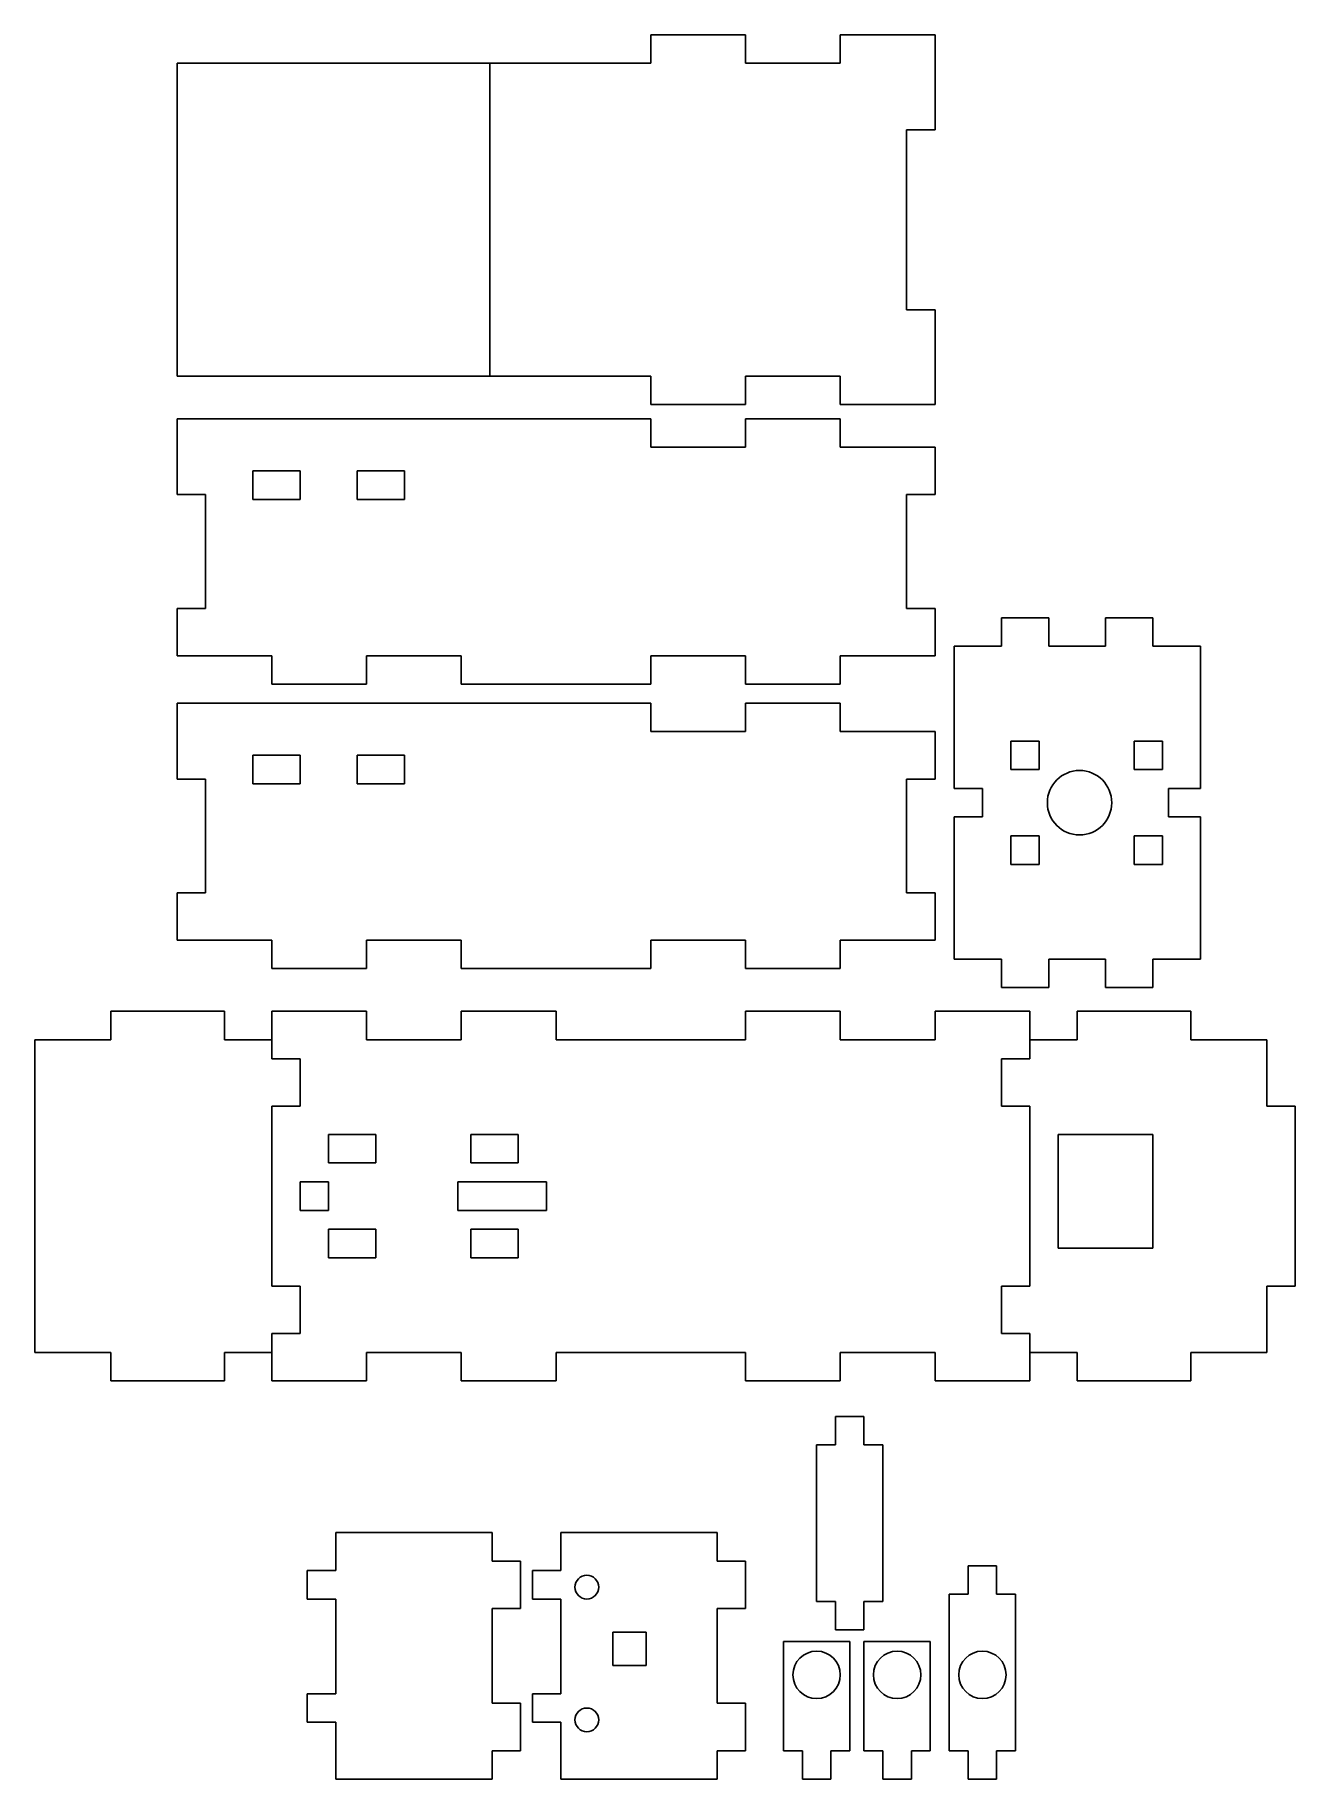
# Model space of a CAD drawing. Header units: millimetres. Extents: x -58 to 75, y -3 to 181.
import ezdxf

# ---------------------------------------------------------------- set-up
doc = ezdxf.new("R2010")
doc.units = ezdxf.units.MM
doc.layers.get('0').update_dxf_attribs({"lineweight": 25, "true_color": 0xffffff})

msp = doc.modelspace()

# ---------------------------------------------------------------- linework, layer by layer
for p, q in [((7, 178), (7, 181)), ((7, 181), (17, 181)), ((17, 181), (17, 178)), ((27, 178), (27, 181)), ((27, 181), (37, 181)), ((37, 181), (37, 171)), ((-43, 145), (-43, 178)), ((-43, 178), (7, 178)), ((-10, 145), (-10, 178)), ((17, 178), (27, 178)), ((37, 171), (34, 171)), ((34, 171), (34, 152)), ((37, 152), (34, 152)), ((37, 142), (37, 152)), ((-43, 145), (7, 145)), ((7, 145), (7, 142)), ((17, 142), (17, 145)), ((17, 145), (27, 145)), ((27, 145), (27, 142)), ((7, 142), (17, 142)), ((27, 142), (37, 142)), ((-13, 140.5), (-43, 140.5)), ((-43, 140.5), (-43, 137.5)), ((-13, 140.5), (7, 140.5)), ((7, 140.5), (7, 137.5)), ((17, 137.5), (17, 140.5)), ((17, 140.5), (27, 140.5)), ((27, 140.5), (27, 137.5)), ((-43, 134.5), (-43, 137.5)), ((-43, 137.5), (-43, 132.5)), ((7, 137.5), (17, 137.5)), ((27, 137.5), (37, 137.5)), ((37, 137.5), (37, 134.5)), ((37, 137.5), (37, 132.5)), ((-35, 132), (-35, 135)), ((-35, 135), (-30, 135)), ((-30, 135), (-30, 132)), ((-24, 132), (-24, 135)), ((-24, 135), (-19, 135)), ((-19, 135), (-19, 132)), ((-43, 132.5), (-40, 132.5)), ((-40, 132.5), (-40, 120.5)), ((37, 132.5), (34, 132.5)), ((34, 132.5), (34, 120.5)), ((-35, 132), (-30, 132)), ((-24, 132), (-19, 132)), ((-43, 115.5), (-43, 120.5)), ((-43, 120.5), (-40, 120.5)), ((37, 120.5), (34, 120.5)), ((37, 115.5), (37, 120.5)), ((44, 116.5), (44, 119.5)), ((44, 119.5), (49, 119.5)), ((49, 119.5), (49, 116.5)), ((55, 116.5), (55, 119.5)), ((55, 119.5), (60, 119.5)), ((60, 119.5), (60, 116.5)), ((39, 106.5), (39, 116.5)), ((39, 116.5), (44, 116.5)), ((49, 116.5), (55, 116.5)), ((60, 116.5), (65, 116.5)), ((65, 116.5), (65, 106.5)), ((-43, 115.5), (-33, 115.5)), ((-33, 115.5), (-33, 112.5)), ((-23, 112.5), (-23, 115.5)), ((-23, 115.5), (-13, 115.5)), ((-13, 115.5), (-13, 112.5)), ((7, 112.5), (7, 115.5)), ((7, 115.5), (17, 115.5)), ((17, 115.5), (17, 112.5)), ((27, 112.5), (27, 115.5)), ((27, 115.5), (37, 115.5)), ((-33, 112.5), (-23, 112.5)), ((-13, 112.5), (7, 112.5)), ((17, 112.5), (27, 112.5)), ((-13, 110.5), (-43, 110.5)), ((-43, 110.5), (-43, 107.5)), ((-13, 110.5), (7, 110.5)), ((7, 110.5), (7, 107.5)), ((17, 107.5), (17, 110.5)), ((17, 110.5), (27, 110.5)), ((27, 110.5), (27, 107.5)), ((-43, 104.5), (-43, 107.5)), ((-43, 107.5), (-43, 102.5)), ((7, 107.5), (17, 107.5)), ((27, 107.5), (37, 107.5)), ((37, 107.5), (37, 104.5)), ((37, 107.5), (37, 102.5)), ((-35, 102), (-35, 105)), ((-35, 105), (-30, 105)), ((-30, 105), (-30, 102)), ((-24, 102), (-24, 105)), ((-24, 105), (-19, 105)), ((-19, 105), (-19, 102)), ((39, 101.5), (39, 106.5)), ((45, 106.5), (45, 103.5)), ((45, 106.5), (48, 106.5)), ((48, 103.5), (48, 106.5)), ((58, 103.5), (58, 106.5)), ((58, 106.5), (61, 106.5)), ((61, 106.5), (61, 103.5)), ((65, 101.5), (65, 106.5)), ((45, 103.5), (48, 103.5)), ((61, 103.5), (58, 103.5)), ((-43, 102.5), (-40, 102.5)), ((-40, 102.5), (-40, 90.5)), ((-35, 102), (-30, 102)), ((-24, 102), (-19, 102)), ((37, 102.5), (34, 102.5)), ((34, 102.5), (34, 90.5)), ((39, 101.5), (42, 101.5)), ((42, 101.5), (42, 98.5)), ((61.65, 98.5), (61.65, 101.5)), ((61.65, 101.5), (65, 101.5)), ((42, 98.5), (39, 98.5)), ((39, 93.5), (39, 98.5)), ((61.65, 98.5), (65, 98.5)), ((65, 93.5), (65, 98.5)), ((45, 93.5), (45, 96.5)), ((45, 96.5), (48, 96.5)), ((48, 96.5), (48, 93.5)), ((61, 96.5), (58, 96.5)), ((58, 96.5), (58, 93.5)), ((61, 93.5), (61, 96.5)), ((39, 93.5), (39, 83.5)), ((45, 93.5), (48, 93.5)), ((58, 93.5), (61, 93.5)), ((65, 93.5), (65, 83.5)), ((-43, 85.5), (-43, 90.5)), ((-43, 90.5), (-40, 90.5)), ((37, 90.5), (34, 90.5)), ((37, 85.5), (37, 90.5)), ((-43, 85.5), (-33, 85.5)), ((-33, 85.5), (-33, 82.5)), ((-23, 82.5), (-23, 85.5)), ((-23, 85.5), (-13, 85.5)), ((-13, 85.5), (-13, 82.5)), ((7, 82.5), (7, 85.5)), ((7, 85.5), (17, 85.5)), ((17, 85.5), (17, 82.5)), ((27, 82.5), (27, 85.5)), ((27, 85.5), (37, 85.5)), ((39, 83.5), (44, 83.5)), ((44, 83.5), (44, 80.5)), ((49, 80.5), (49, 83.5)), ((55, 83.5), (49, 83.5)), ((55, 80.5), (55, 83.5)), ((65, 83.5), (60, 83.5)), ((60, 83.5), (60, 80.5)), ((-33, 82.5), (-23, 82.5)), ((-13, 82.5), (7, 82.5)), ((17, 82.5), (27, 82.5)), ((44, 80.5), (49, 80.5)), ((60, 80.5), (55, 80.5)), ((-38, 78), (-50, 78)), ((-50, 78), (-50, 75)), ((-38, 75), (-38, 78)), ((-23, 78), (-33, 78)), ((-33, 78), (-33, 73)), ((-23, 75), (-23, 78)), ((-3, 78), (-13, 78)), ((-13, 78), (-13, 75)), ((-3, 75), (-3, 78)), ((27, 78), (17, 78)), ((17, 78), (17, 75)), ((27, 75), (27, 78)), ((47, 78), (37, 78)), ((37, 78), (37, 75)), ((47, 78), (47, 73)), ((52, 75), (52, 78)), ((52, 78), (64, 78)), ((64, 78), (64, 75)), ((-50, 75), (-58, 75)), ((-58, 75), (-58, 72)), ((-33, 75), (-38, 75)), ((-13, 75), (-23, 75)), ((17, 75), (-3, 75)), ((37, 75), (27, 75)), ((47, 75), (52, 75)), ((64, 75), (72, 75)), ((72, 75), (72, 72)), ((72, 75), (72, 68)), ((-58, 72), (-58, 42)), ((-33, 73), (-30, 73)), ((-30, 73), (-30, 68)), ((47, 73), (44, 73)), ((44, 73), (44, 68)), ((-30, 68), (-33, 68)), ((-33, 68), (-33, 49)), ((44, 68), (47, 68)), ((47, 49), (47, 68)), ((72, 68), (75, 68)), ((75, 49), (75, 68)), ((-27, 65), (-27, 62)), ((-27, 65), (-22, 65)), ((-22, 62), (-22, 65)), ((-12, 65), (-12, 62)), ((-12, 65), (-7, 65)), ((-7, 62), (-7, 65)), ((50, 65), (60, 65)), ((50, 53), (50, 65)), ((60, 65), (60, 53)), ((-27, 62), (-22, 62)), ((-12, 62), (-7, 62)), ((-27, 60), (-30, 60)), ((-30, 60), (-30, 57)), ((-27, 57), (-27, 60)), ((-4, 60), (-13.35, 60)), ((-13.35, 57), (-13.35, 60)), ((-4, 57), (-4, 60)), ((-30, 57), (-27, 57)), ((-4, 57), (-13.35, 57)), ((-27, 52), (-27, 55)), ((-27, 55), (-22, 55)), ((-22, 55), (-22, 52)), ((-12, 52), (-12, 55)), ((-12, 55), (-7, 55)), ((-7, 55), (-7, 52)), ((-27, 52), (-22, 52)), ((-12, 52), (-7, 52)), ((60, 53), (50, 53)), ((-30, 49), (-33, 49)), ((-30, 44), (-30, 49)), ((44, 44), (44, 49)), ((44, 49), (47, 49)), ((72, 42), (72, 49)), ((72, 49), (75, 49)), ((-33, 39), (-33, 44)), ((-33, 44), (-30, 44)), ((47, 44), (44, 44)), ((47, 39), (47, 44)), ((-58, 42), (-50, 42)), ((-50, 42), (-50, 39)), ((-38, 39), (-38, 42)), ((-38, 42), (-33, 42)), ((-23, 39), (-23, 42)), ((-23, 42), (-13, 42)), ((-13, 42), (-13, 39)), ((-3, 39), (-3, 42)), ((-3, 42), (7, 42)), ((17, 42), (7, 42)), ((17, 39), (17, 42)), ((37, 42), (27, 42)), ((27, 42), (27, 39)), ((37, 39), (37, 42)), ((52, 42), (47, 42)), ((52, 39), (52, 42)), ((72, 42), (64, 42)), ((64, 42), (64, 39)), ((-50, 39), (-38, 39)), ((-33, 39), (-23, 39)), ((-13, 39), (-3, 39)), ((27, 39), (17, 39)), ((47, 39), (37, 39)), ((64, 39), (52, 39)), ((26.5, 32.25), (26.5, 35.25)), ((26.5, 35.25), (29.5, 35.25)), ((29.5, 35.25), (29.5, 32.25)), ((24.5, 15.75), (24.5, 32.25)), ((24.5, 32.25), (26.5, 32.25)), ((29.5, 32.25), (31.5, 32.25)), ((31.5, 32.25), (31.5, 15.75)), ((-26.25, 19), (-26.25, 23)), ((-26.25, 23), (-9.75, 23)), ((-9.75, 23), (-9.75, 20)), ((-2.5, 19), (-2.5, 23)), ((-2.5, 23), (14, 23)), ((14, 23), (14, 20)), ((-29.25, 16), (-29.25, 19)), ((-29.25, 19), (-26.25, 19)), ((-9.75, 20), (-6.75, 20)), ((-6.75, 20), (-6.75, 15)), ((-5.5, 16), (-5.5, 19)), ((-5.5, 19), (-2.5, 19)), ((14, 20), (17, 20)), ((17, 20), (17, 15)), ((40.5, 16.5), (40.5, 19.5)), ((40.5, 19.5), (43.5, 19.5)), ((43.5, 19.5), (43.5, 16.5)), ((-26.25, 16), (-29.25, 16)), ((-26.25, 6), (-26.25, 16)), ((-6.75, 15), (-9.75, 15)), ((-9.75, 15), (-9.75, 5)), ((-2.5, 16), (-5.5, 16)), ((-2.5, 6), (-2.5, 16)), ((17, 15), (14, 15)), ((14, 15), (14, 5)), ((26.5, 15.75), (24.5, 15.75)), ((26.5, 12.75), (26.5, 15.75)), ((31.5, 15.75), (29.5, 15.75)), ((29.5, 15.75), (29.5, 12.75)), ((38.5, 0), (38.5, 16.5)), ((38.5, 16.5), (40.5, 16.5)), ((43.5, 16.5), (45.5, 16.5)), ((45.5, 16.5), (45.5, 0)), ((6.5, 12.5), (3, 12.5)), ((3, 12.5), (3, 9)), ((6.5, 9), (6.5, 12.5)), ((28, 11.5), (21, 11.5)), ((21, 0), (21, 11.5)), ((29.5, 12.75), (26.5, 12.75)), ((28, 0), (28, 11.5)), ((36.5, 11.5), (29.5, 11.5)), ((29.5, 0), (29.5, 11.5)), ((36.5, 0), (36.5, 11.5)), ((3, 9), (6.5, 9)), ((-29.25, 3), (-29.25, 6)), ((-29.25, 6), (-26.25, 6)), ((-5.5, 3), (-5.5, 6)), ((-5.5, 6), (-2.5, 6)), ((-6.75, 5), (-9.75, 5)), ((-6.75, 0), (-6.75, 5)), ((17, 5), (14, 5)), ((17, 0), (17, 5)), ((-26.25, 3), (-29.25, 3)), ((-26.25, -3), (-26.25, 3)), ((-2.5, 3), (-5.5, 3)), ((-2.5, -3), (-2.5, 3)), ((-9.75, -3), (-9.75, 0)), ((-9.75, 0), (-6.75, 0)), ((14, -3), (14, 0)), ((14, 0), (17, 0)), ((23, 0), (21, 0)), ((23, -3), (23, 0)), ((28, 0), (26, 0)), ((26, 0), (26, -3)), ((31.5, 0), (29.5, 0)), ((31.5, -3), (31.5, 0)), ((36.5, 0), (34.5, 0)), ((34.5, 0), (34.5, -3)), ((40.5, 0), (38.5, 0)), ((40.5, -3), (40.5, 0)), ((45.5, 0), (43.5, 0)), ((43.5, 0), (43.5, -3)), ((-26.25, -3), (-9.75, -3)), ((-2.5, -3), (14, -3)), ((26, -3), (23, -3)), ((34.5, -3), (31.5, -3)), ((43.5, -3), (40.5, -3))]:
    msp.add_line(p, q)
for centre, radius in [((52.25, 100), 3.4), ((0.25, 17.25), 1.25), ((24.5, 8), 2.5), ((33, 8), 2.5), ((42, 8), 2.5), ((0.25, 3.25), 1.25)]:
    msp.add_circle(centre, radius)

doc.saveas('drawing.dxf')
